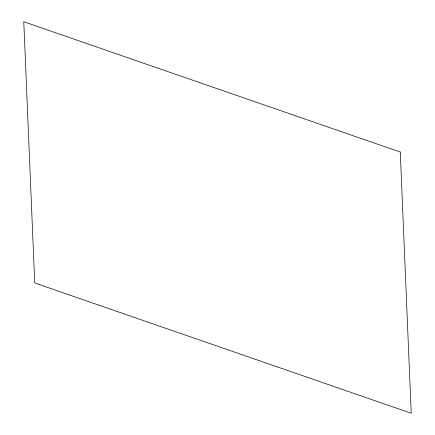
<?xml version="1.0" encoding="UTF-8"?>
<svg xmlns="http://www.w3.org/2000/svg" width="435" height="435" viewBox="0 0 435 435"><rect width="100%" height="100%" fill="white"/><g stroke="black" fill="none" stroke-linecap="round" stroke-linejoin="round"><path stroke-width="0.65" d="M400.276 152.043L23.778 21.75L34.724 282.957L411.222 413.25L400.276 152.043"/></g></svg>
